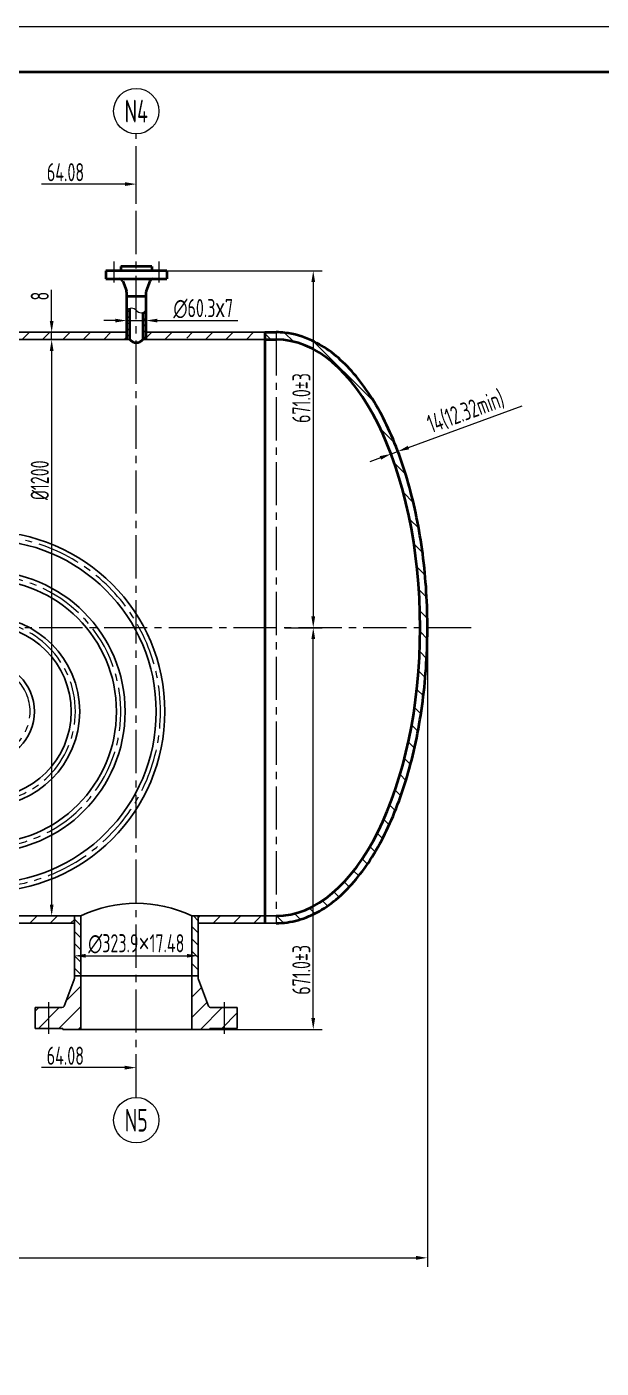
# Model space of a CAD drawing. Header units: millimetres. Extents: x 5765 to 6606, y -201 to 393.
# Drawn here: x 6195.3 to 6321.9, y 98 to 393.4 of the extents above; entities that cross this region are included whole.
import ezdxf
from ezdxf.enums import TextEntityAlignment as Align

# ---------------------------------------------------------------- set-up
doc = ezdxf.new("R2010")
doc.units = ezdxf.units.MM
doc.linetypes.add('CENTER2', pattern=[28.575, 19.05, -3.175, 3.175, -3.175])
for name, color, linetype, lineweight in [('1粗实线', 7, 'Continuous', 35), ('2细实线', 3, 'Continuous', 13), ('3中心线', 1, 'CENTER2', 13), ('6剖面线', 6, 'Continuous', 13), ('7文本', 2, 'Continuous', 13), ('8标注', 3, 'Continuous', 13), ('9图表', 4, 'Continuous', 13)]:
    doc.layers.add(name, color=color, linetype=linetype, lineweight=lineweight)
doc.styles.add('lanpec', font='bpec_e.shx', dxfattribs={"width": 0.75, "bigfont": 'hztxt.shx'})
doc.styles.add('lanpec-dim', font='bpec_e.shx', dxfattribs={"width": 0.75})
doc.dimstyles.new('lanpec', dxfattribs={"dimtxt": 4, "dimasz": 2.5, "dimexe": 2, "dimexo": 0, "dimtad": 1, "dimdsep": 46, "dimtxsty": 'lanpec-dim', "dimcen": 2.5, "dimclrd": 256, "dimclre": 256, "dimclrt": 256, "dimazin": 0, "dimtfac": 1, "dimtmove": 0, "dimatfit": 3, "dimfxl": 1, "dimlwd": -1, "dimlwe": -1, "dimarcsym": 0})
doc.dimstyles.new('lanpec$0', dxfattribs={"dimscale": 10, "dimtxt": 4, "dimasz": 2.5, "dimexe": 2, "dimexo": 0, "dimtad": 1, "dimdec": 1, "dimdsep": 46, "dimtxsty": 'lanpec-dim', "dimcen": 0.09, "dimclrd": 256, "dimclre": 256, "dimclrt": 256, "dimadec": 1, "dimazin": 0, "dimtfac": 0.707, "dimtdec": 1, "dimtmove": 0, "dimatfit": 3, "dimfxl": 1, "dimarcsym": 0})
pattern_1 = [(45, (-44.27, 3.9925), (-2.245064, 2.245064), [])]

# ---------------------------------------------------------------- blocks, each defined once
blk = doc.blocks.new('A1')
at = {"layer": '1粗实线'}
blk.add_lwpolyline([(-816, 10), (-10, 10), (-10, 584), (-816, 584)], close=True, dxfattribs=at)
at = {"layer": '9图表'}
blk.add_lwpolyline([(-841, 0), (0, 0), (0, 594), (-841, 594)], close=True, dxfattribs=at)
blk = doc.blocks.new('*D56')
at = {"layer": '8标注', "transparency": 16777216}
for p, q in [((6283.61, 261.1), (6283.61, 120.33)), ((5857.9, 242.64), (5857.9, 120.33)), ((5860.4, 122.33), (6281.11, 122.33))]:
    blk.add_line(p, q, dxfattribs=at)
for points in [[(5860.4, 122.75), (5860.4, 121.91), (5857.9, 122.33)], [(6281.11, 122.75), (6281.11, 121.91), (6283.61, 122.33)]]:
    blk.add_solid(points, dxfattribs=at)
at = {"layer": 'Defpoints', "color": 0, "transparency": 16777216}
for p in [(6283.61, 261.1), (5857.9, 242.64), (6283.61, 122.33)]:
    blk.add_point(p, dxfattribs=at)
at = {"layer": '8标注', "transparency": 16777216, "insert": (6070.75, 124.95), "char_height": 4, "attachment_point": 5, "style": 'lanpec-dim'}
blk.add_mtext('7701.343', dxfattribs=at)
blk = doc.blocks.new('*D57')
at = {"layer": '8标注', "transparency": 16777216}
for p, q in [((6200.78, 324.56), (6202.78, 324.56)), ((6200.78, 322.06), (6200.78, 200.14)), ((6200.78, 197.64), (6202.78, 197.64))]:
    blk.add_line(p, q, dxfattribs=at)
for points in [[(6200.37, 322.06), (6201.2, 322.06), (6200.78, 324.56)], [(6200.37, 200.14), (6201.2, 200.14), (6200.78, 197.64)]]:
    blk.add_solid(points, dxfattribs=at)
at = {"layer": 'Defpoints', "color": 0, "transparency": 16777216}
for p in [(6200.78, 324.56), (6200.78, 197.64), (6200.78, 197.64)]:
    blk.add_point(p, dxfattribs=at)
at = {"layer": '8标注', "transparency": 16777216, "insert": (6198.16, 293.58), "char_height": 4, "attachment_point": 5, "rotation": 90, "style": 'lanpec-dim'}
blk.add_mtext('%%C1200', dxfattribs=at)
blk = doc.blocks.new('*D48')
at = {"layer": '8标注', "transparency": 16777216}
for p, q in [((6205.78, 188.86), (6205.78, 190.86)), ((6233.08, 187.47), (6233.08, 190.86)), ((6208.28, 188.86), (6230.58, 188.86))]:
    blk.add_line(p, q, dxfattribs=at)
for points in [[(6208.28, 189.27), (6208.28, 188.44), (6205.78, 188.86)], [(6230.58, 189.27), (6230.58, 188.44), (6233.08, 188.86)]]:
    blk.add_solid(points, dxfattribs=at)
at = {"layer": 'Defpoints', "color": 0, "transparency": 16777216}
for p in [(6205.78, 188.86), (6233.08, 188.86), (6233.08, 187.47)]:
    blk.add_point(p, dxfattribs=at)
at = {"layer": '8标注', "transparency": 16777216, "insert": (6219.43, 191.48), "char_height": 4, "attachment_point": 5, "style": 'lanpec-dim'}
blk.add_mtext('∅323.9{\\fArial|b0|i0|c0|p34;×}17.48', dxfattribs=at)
blk = doc.blocks.new('*D50')
at = {"layer": '8标注', "transparency": 16777216}
for p, q in [((6200.78, 328.66), (6200.78, 335.53)), ((6205.31, 326.16), (6198.78, 326.16)), ((6200.78, 324.56), (6200.78, 326.16)), ((6204.78, 324.56), (6198.78, 324.56)), ((6200.78, 322.06), (6200.78, 319.56))]:
    blk.add_line(p, q, dxfattribs=at)
for points in [[(6200.37, 328.66), (6201.2, 328.66), (6200.78, 326.16)], [(6200.37, 322.06), (6201.2, 322.06), (6200.78, 324.56)]]:
    blk.add_solid(points, dxfattribs=at)
at = {"layer": 'Defpoints', "color": 0, "transparency": 16777216}
for p in [(6200.78, 326.16), (6205.31, 326.16), (6204.78, 324.56)]:
    blk.add_point(p, dxfattribs=at)
at = {"layer": '8标注', "transparency": 16777216, "insert": (6198.16, 334.13), "char_height": 4, "attachment_point": 5, "rotation": 90, "style": 'lanpec-dim'}
blk.add_mtext('8', dxfattribs=at)
blk = doc.blocks.new('管口号')
at = {"layer": '2细实线'}
blk.add_circle((0, 5), 5, dxfattribs=at)
at = {"layer": '7文本', "style": 'lanpec', "width": 0.75}
blk.add_attdef('N', text='', height=5, dxfattribs=at).set_placement((0, 5), align=Align.MIDDLE_CENTER)
blk = doc.blocks.new('*D55')
at = {"layer": '8标注', "transparency": 16777216}
for p, q in [((6252.17, 261.1), (6260.44, 261.1)), ((6258.44, 175.14), (6258.44, 258.6)), ((6223.36, 172.64), (6260.44, 172.64))]:
    blk.add_line(p, q, dxfattribs=at)
for points in [[(6258.02, 258.6), (6258.86, 258.6), (6258.44, 261.1)], [(6258.02, 175.14), (6258.86, 175.14), (6258.44, 172.64)]]:
    blk.add_solid(points, dxfattribs=at)
at = {"layer": 'Defpoints', "color": 0, "transparency": 16777216}
for p in [(6252.17, 261.1), (6258.44, 261.1), (6223.36, 172.64)]:
    blk.add_point(p, dxfattribs=at)
at = {"layer": '8标注', "transparency": 16777216, "insert": (6255.81, 185.75), "char_height": 4, "attachment_point": 5, "rotation": 90, "style": 'lanpec-dim'}
blk.add_mtext('671.0±3', dxfattribs=at)
blk = doc.blocks.new('*D62')
at = {"layer": '8标注', "transparency": 16777216}
for p, q in [((6214.8, 328.75), (6212.3, 328.75)), ((6217.3, 328.75), (6217.3, 330.75)), ((6217.3, 328.75), (6221.57, 328.75)), ((6221.57, 327.41), (6221.57, 330.75)), ((6224.07, 328.75), (6241.8, 328.75))]:
    blk.add_line(p, q, dxfattribs=at)
for points in [[(6214.8, 329.16), (6214.8, 328.33), (6217.3, 328.75)], [(6224.07, 329.16), (6224.07, 328.33), (6221.57, 328.75)]]:
    blk.add_solid(points, dxfattribs=at)
at = {"layer": 'Defpoints', "color": 0, "transparency": 16777216}
for p in [(6217.3, 328.75), (6221.57, 328.75), (6221.57, 327.41)]:
    blk.add_point(p, dxfattribs=at)
at = {"layer": '8标注', "transparency": 16777216, "insert": (6234.19, 331.37), "char_height": 4, "attachment_point": 5, "style": 'lanpec-dim'}
blk.add_mtext('∅60.3{\\fArial|b0|i0|c0|p34;x}7', dxfattribs=at)
blk = doc.blocks.new('*D64')
at = {"layer": '8标注', "transparency": 16777216}
for p, q in [((6219.43, 355.84), (6219.43, 360.8)), ((6216.93, 358.8), (6198.54, 358.8))]:
    blk.add_line(p, q, dxfattribs=at)
blk.add_solid([(6216.93, 359.22), (6216.93, 358.39), (6219.43, 358.8)], dxfattribs=at)
at = {"layer": 'Defpoints', "color": 0, "transparency": 16777216}
for p in [(6219.43, 358.8), (6155.35, 355.84), (6219.43, 355.84)]:
    blk.add_point(p, dxfattribs=at)
at = {"layer": '8标注', "transparency": 16777216, "insert": (6203.83, 361.43), "char_height": 4, "attachment_point": 5, "style": 'lanpec-dim'}
blk.add_mtext('64.08', dxfattribs=at)
blk = doc.blocks.new('_None')
blk = doc.blocks.new('*D71')
at = {"layer": '8标注', "transparency": 16777216}
for p, q in [((6279.44, 300.78), (6304.45, 309.96)), ((6277.35, 299.21), (6276.4, 301.8)), ((6273.24, 298.51), (6270.9, 297.65)), ((6275.85, 298.66), (6274.9, 301.25)), ((6275.59, 299.37), (6277.09, 299.92))]:
    blk.add_line(p, q, dxfattribs=at)
for points in [[(6273.1, 298.9), (6273.39, 298.12), (6275.59, 299.37)], [(6279.3, 301.17), (6279.58, 300.39), (6277.09, 299.92)]]:
    blk.add_solid(points, dxfattribs=at)
at = {"layer": 'Defpoints', "color": 0, "transparency": 16777216}
for p in [(6275.85, 298.66), (6277.09, 299.92), (6277.35, 299.21)]:
    blk.add_point(p, dxfattribs=at)
at = {"layer": '8标注', "transparency": 16777216, "insert": (6292.08, 308.62), "char_height": 4, "attachment_point": 5, "rotation": 20.1592, "style": 'lanpec-dim'}
blk.add_mtext('{\\Fbpec_e,hztxt|c134;14(12.32min)}', dxfattribs=at)
blk = doc.blocks.new('*D67')
at = {"layer": '8标注', "transparency": 16777216}
for p, q in [((6222.86, 339.71), (6260.44, 339.71)), ((6258.44, 337.21), (6258.44, 263.6)), ((6252.17, 261.1), (6260.44, 261.1))]:
    blk.add_line(p, q, dxfattribs=at)
for points in [[(6258.02, 337.21), (6258.86, 337.21), (6258.44, 339.71)], [(6258.02, 263.6), (6258.86, 263.6), (6258.44, 261.1)]]:
    blk.add_solid(points, dxfattribs=at)
at = {"layer": 'Defpoints', "color": 0, "transparency": 16777216}
for p in [(6222.86, 339.71), (6252.17, 261.1), (6258.44, 261.1)]:
    blk.add_point(p, dxfattribs=at)
at = {"layer": '8标注', "transparency": 16777216, "insert": (6255.82, 311.69), "char_height": 4, "attachment_point": 5, "rotation": 90, "style": 'lanpec-dim'}
blk.add_mtext('671.0±3', dxfattribs=at)
blk = doc.blocks.new('*D75')
at = {"layer": '8标注', "transparency": 16777216}
for p, q in [((6219.4, 161.25), (6219.4, 166.22)), ((6216.9, 164.22), (6198.51, 164.22))]:
    blk.add_line(p, q, dxfattribs=at)
blk.add_solid([(6216.9, 164.63), (6216.9, 163.8), (6219.4, 164.22)], dxfattribs=at)
at = {"layer": 'Defpoints', "color": 0, "transparency": 16777216}
for p in [(6219.4, 164.22), (6155.32, 161.25), (6219.4, 161.25)]:
    blk.add_point(p, dxfattribs=at)
at = {"layer": '8标注', "transparency": 16777216, "insert": (6203.8, 166.84), "char_height": 4, "attachment_point": 5, "style": 'lanpec-dim'}
blk.add_mtext('64.08', dxfattribs=at)

msp = doc.modelspace()

# ---------------------------------------------------------------- hatches: boundary and pattern name
at = {"layer": '6剖面线'}
h = msp.add_hatch(dxfattribs=at)
h.set_pattern_fill('ANSI31', color=256, scale=0.3, style=0)
h.set_pattern_definition([(45, (4681.1485, 1264.7941), (-0.6735192, 0.6735192), [])])
h.paths.add_polyline_path([(6218.016, 331.501, 0.1674325), (6217.296, 331.014), (6217.296, 324.562), (6218.016, 324.562)])
h.paths.add_polyline_path([(6221.568, 331.014, -0.1674325), (6220.848, 330.526), (6220.848, 324.562), (6221.568, 324.562)])
h = msp.add_hatch(dxfattribs=at)
h.set_pattern_fill('ANSI31', color=256, style=0)
h.set_pattern_definition(pattern_1)
h.paths.add_polyline_path([(6055.24, 326.162), (6055.24, 324.562), (6066.65, 324.562), (6066.65, 326.162)])
h.paths.add_polyline_path([(6155.35, 324.562), (6155.35, 326.162), (6122.65, 326.162), (6122.65, 324.562)])
h.paths.add_polyline_path([(6122.65, 324.562), (6122.65, 326.162), (6066.74, 326.162), (6066.74, 324.562), (6104.2, 324.562)])
h.paths.add_polyline_path([(6155.35, 326.162), (6155.35, 324.562), (6217.296, 324.562), (6217.296, 326.162)])
edge = h.paths.add_edge_path()
edge.add_arc((6229.393, 325.783), 1.221, 215, 325)
edge.add_arc((6231.393, 325.783), 1.221, 215, 325)
edge.add_arc((6233.393, 325.783), 1.221, 215, 325)
edge.add_arc((6235.393, 325.783), 1.221, 215, 325)
edge.add_arc((6237.393, 325.783), 1.221, 215, 325)
edge.add_arc((6239.393, 325.783), 1.221, 215, 325)
edge.add_arc((6241.393, 325.783), 1.221, 215, 325)
edge.add_arc((6243.393, 325.783), 1.221, 215, 325)
edge.add_arc((6245.393, 325.783), 1.221, 215, 325)
edge.add_arc((6247.308, 325.798), 1.161, 218.01279, 293.62705)
edge.add_line((6247.773, 324.734), (6247.773, 326.162))
edge.add_line((6247.773, 326.162), (6223.669, 326.162))
edge.add_arc((6224.583, 325.993), 0.93, 169.50347, 258.19859)
edge.add_arc((6225.393, 325.783), 1.221, 215, 325)
edge.add_arc((6227.393, 325.783), 1.221, 215, 325)
edge = h.paths.add_edge_path()
edge.add_arc((6225.393, 325.783), 1.221, 215, 270.0687, ccw=False)
edge.add_arc((6224.583, 325.993), 0.93, 169.50347, 258.19859, ccw=False)
edge.add_line((6223.669, 326.162), (6221.568, 326.162))
edge.add_line((6221.568, 326.162), (6221.568, 324.562))
edge.add_line((6221.568, 324.562), (6225.394, 324.562))
h = msp.add_hatch(dxfattribs=at)
h.set_pattern_fill('ANSI31', color=256, angle=90, style=0)
h.set_pattern_definition([(135, (-44.27, 3.9925), (-2.245064, -2.245064), [])])
edge = h.paths.add_edge_path()
edge.add_spline(control_points=[(6250.273, 196.036), (6251.898, 196.036), (6253.523, 196.264), (6256.717, 197.161), (6258.287, 197.83), (6262.688, 200.353), (6265.401, 202.729), (6270.371, 208.721), (6272.63, 212.339), (6276.583, 220.574), (6278.277, 225.192), (6281, 235.124), (6282.03, 240.439), (6283.363, 251.411), (6283.666, 257.068), (6283.525, 268.346), (6283.081, 273.967), (6281.475, 284.797), (6280.313, 290.005), (6277.342, 299.663), (6275.532, 304.112), (6271.369, 311.96), (6269.016, 315.358), (6263.878, 320.872), (6261.09, 322.989), (6256.214, 325.263), (6254.208, 325.84), (6251.547, 326.131), (6250.91, 326.166), (6250.273, 326.166)], knot_values=[3.1415927, 3.1415927, 3.1415927, 3.1415927, 3.281154, 3.281154, 3.4207154, 3.4207154, 3.6840495, 3.6840495, 3.9473836, 3.9473836, 4.2107177, 4.2107177, 4.4740518, 4.4740518, 4.737386, 4.737386, 5.0007201, 5.0007201, 5.2640542, 5.2640542, 5.5273883, 5.5273883, 5.7907224, 5.7907224, 6.0540566, 6.0540566, 6.22848, 6.22848, 6.2831853, 6.2831853, 6.2831853, 6.2831853], degree=3, periodic=0)
edge.add_line((6250.273, 326.166), (6250.273, 324.566))
edge.add_ellipse((6250.273, 261.101), major_axis=(0, 63.465), ratio=0.5, start_angle=180, end_angle=360, ccw=False)
edge.add_line((6250.273, 197.636), (6250.273, 196.036))
h.paths.add_polyline_path([(6250.273, 326.166), (6248.813, 326.166, -0.2410799), (6248.293, 325.183, -0.1511721), (6247.773, 324.734), (6247.773, 324.566), (6250.273, 324.566)])
h.paths.add_polyline_path([(6248.813, 326.166), (6247.773, 326.166), (6247.773, 324.734, 0.1511721), (6248.293, 325.183, 0.2410799)], flags=17)
h.paths.add_polyline_path([(6250.273, 197.636), (6247.773, 197.636), (6247.773, 196.036), (6250.273, 196.036)])
h = msp.add_hatch(dxfattribs=at)
h.set_pattern_fill('ANSI31', color=256, style=0)
h.set_pattern_definition(pattern_1)
h.paths.add_polyline_path([(6247.773, 197.636), (6233.082, 197.636), (6233.082, 196.036), (6247.773, 196.036)])
h.paths.add_polyline_path([(6093.95, 197.636), (6093.95, 196.036), (6205.782, 196.036), (6205.782, 197.636)])
h.paths.add_polyline_path([(6066.65, 196.036), (6066.65, 197.636), (6055.24, 197.636), (6055.24, 196.036)])
h = msp.add_hatch(dxfattribs=at)
h.set_pattern_fill('ANSI31', color=256, scale=0.6, angle=90, style=0)
h.set_pattern_definition([(135, (6205.4526, 189.1702), (-1.34704, -1.34704), [])])
h.paths.add_polyline_path([(6207.182, 184.436), (6205.782, 184.436), (6205.782, 197.636), (6207.182, 197.636)])
h.paths.add_polyline_path([(6233.082, 184.436), (6231.682, 184.436), (6231.682, 197.636), (6233.082, 197.636)])
h = msp.add_hatch(dxfattribs=at)
h.set_pattern_fill('ANSI31', color=256, style=0)
h.set_pattern_definition([(45, (5987.511, 1228.719), (-2.245064, 2.245064), [])])
h.paths.add_polyline_path([(6238.802, 177.446), (6237.302, 177.446), (6237.302, 172.836), (6238.802, 172.836)])
h.paths.add_polyline_path([(6240.302, 177.446), (6238.802, 177.446), (6238.802, 172.836), (6240.302, 172.836)])
h.paths.add_polyline_path([(6237.302, 172.836), (6235.622, 172.836), (6235.622, 172.636), (6231.682, 172.636), (6231.682, 184.436), (6233.082, 184.436), (6233.082, 183.828, 0.09138), (6233.115, 183.65), (6235.359, 177.768, 0.3110597), (6235.827, 177.446), (6237.302, 177.446)])
h.paths.add_polyline_path([(6241.682, 172.836), (6240.302, 172.836), (6240.302, 177.446), (6241.682, 177.446)])
h.paths.add_polyline_path([(6207.182, 172.636), (6203.242, 172.636), (6203.242, 172.836), (6200.062, 172.836), (6200.062, 177.446), (6203.038, 177.446, 0.3110597), (6203.505, 177.768), (6205.749, 183.65, 0.09138), (6205.782, 183.828), (6205.782, 184.436), (6207.182, 184.436)])
h.paths.add_polyline_path([(6200.062, 172.836), (6197.182, 172.836), (6197.182, 177.446), (6200.062, 177.446)])

# ---------------------------------------------------------------- linework, layer by layer
for p, q in [((6055.24, 326.162), (6217.296, 326.162)), ((6221.568, 326.162), (6247.773, 326.162)), ((6247.773, 326.162), (6247.773, 196.036)), ((6055.24, 324.562), (6218.016, 324.562)), ((6220.848, 324.562), (6247.773, 324.562)), ((6092.55, 197.636), (6207.182, 197.636)), ((6093.95, 196.036), (6205.782, 196.036)), ((6205.782, 184.436), (6205.782, 197.636)), ((6205.782, 184.436), (6205.782, 197.636)), ((6207.182, 197.636), (6207.182, 172.636)), ((6231.682, 197.636), (6247.773, 197.636)), ((6231.682, 197.636), (6231.682, 172.636)), ((6233.082, 184.436), (6233.082, 197.636)), ((6233.082, 184.436), (6233.082, 197.636)), ((6233.082, 196.036), (6247.773, 196.036)), ((6250.273, 197.636), (6247.773, 197.636)), ((6250.273, 196.036), (6247.773, 196.036)), ((6205.749, 183.65), (6203.505, 177.768)), ((6233.082, 184.436), (6205.782, 184.436)), ((6205.782, 184.436), (6205.782, 183.828)), ((6233.082, 184.436), (6233.082, 183.828)), ((6233.115, 183.65), (6235.359, 177.768)), ((6197.182, 177.446), (6197.182, 172.836)), ((6197.182, 177.446), (6203.038, 177.446)), ((6241.682, 177.446), (6235.827, 177.446)), ((6241.682, 177.446), (6241.682, 172.836)), ((6197.182, 172.836), (6203.242, 172.836)), ((6203.242, 172.836), (6203.242, 172.636)), ((6203.242, 172.636), (6235.622, 172.636)), ((6241.682, 172.836), (6235.622, 172.836)), ((6235.622, 172.836), (6235.622, 172.636))]:
    msp.add_line(p, q)
for centre, radius, start, end in [((6186.023, 242.636), 39.7, 270, 90), ((6186.023, 242.636), 37.8, 270, 90), ((6186.023, 242.636), 30.95, 270, 90), ((6186.023, 242.636), 29.05, 270, 90), ((6186.023, 242.636), 20.95, 270, 90), ((6186.023, 242.636), 19.05, 270, 90), ((6186.023, 242.636), 10.95, 270, 90), ((6219.432, 171.935), 28.471, 64.51564, 115.48436), ((6205.282, 183.828), 0.5, 339.11524, 0), ((6233.582, 183.828), 0.5, 180, 200.88476), ((6203.038, 177.946), 0.5, 270, 339.11524), ((6235.827, 177.946), 0.5, 200.88476, 270)]:
    msp.add_arc(centre, radius, start, end)
at = {"layer": '1粗实线', "ltscale": 0.5}
for p, q in [((6222.864, 340.648), (6216, 340.648)), ((6216, 340.648), (6216, 339.708)), ((6222.864, 340.648), (6222.864, 339.708)), ((6226.152, 339.708), (6212.712, 339.708)), ((6212.712, 339.708), (6212.712, 337.916)), ((6212.712, 337.916), (6226.152, 337.916)), ((6216.464, 337.393), (6217.247, 335.274)), ((6222.401, 337.393), (6221.618, 335.274)), ((6226.152, 339.708), (6226.152, 337.916)), ((6217.296, 334.997), (6217.296, 334.148)), ((6217.296, 334.148), (6221.568, 334.148)), ((6217.296, 334.148), (6217.296, 324.562)), ((6221.568, 334.997), (6221.568, 334.148)), ((6221.568, 334.148), (6221.568, 324.562)), ((6218.016, 324.562), (6218.016, 331.501)), ((6220.848, 330.526), (6220.848, 324.562))]:
    msp.add_line(p, q, dxfattribs=at)
at = {"layer": '1粗实线'}
for p, q in [((6247.773, 326.166), (6250.273, 326.166)), ((6247.773, 326.166), (6247.773, 196.036)), ((6247.773, 324.566), (6250.273, 324.566))]:
    msp.add_line(p, q, dxfattribs=at)
at = {"layer": '1粗实线', "ltscale": 0.5}
for centre, radius, start, end in [((6215.713, 337.116), 0.8, 20.28013, 90), ((6223.151, 337.116), 0.8, 90, 159.71987), ((6216.496, 334.997), 0.8, 0, 20.28013), ((6222.368, 334.997), 0.8, 159.71987, 180), ((6219.432, 325.765), 1.858, 220.35736, 319.64264)]:
    msp.add_arc(centre, radius, start, end, dxfattribs=at)
at = {"layer": '1粗实线'}
msp.add_ellipse((6250.273, 261.101), major_axis=(0, 63.465), ratio=0.5, start_param=3.1415927, end_param=6.2831853, dxfattribs=at)
msp.add_open_spline([(6250.273, 196.036), (6251.898, 196.036), (6253.523, 196.264), (6256.717, 197.161), (6258.287, 197.83), (6262.688, 200.353), (6265.401, 202.729), (6270.371, 208.721), (6272.63, 212.339), (6276.583, 220.574), (6278.277, 225.192), (6281, 235.124), (6282.03, 240.439), (6283.363, 251.411), (6283.666, 257.068), (6283.525, 268.346), (6283.081, 273.967), (6281.475, 284.797), (6280.313, 290.005), (6277.342, 299.663), (6275.532, 304.112), (6271.369, 311.96), (6269.016, 315.358), (6263.878, 320.872), (6261.09, 322.989), (6256.214, 325.263), (6254.208, 325.84), (6251.547, 326.131), (6250.91, 326.166), (6250.273, 326.166)], degree=3, knots=[3.1415927, 3.1415927, 3.1415927, 3.1415927, 3.281154, 3.281154, 3.4207154, 3.4207154, 3.6840495, 3.6840495, 3.9473836, 3.9473836, 4.2107177, 4.2107177, 4.4740518, 4.4740518, 4.737386, 4.737386, 5.0007201, 5.0007201, 5.2640542, 5.2640542, 5.5273883, 5.5273883, 5.7907224, 5.7907224, 6.0540566, 6.0540566, 6.22848, 6.22848, 6.2831853, 6.2831853, 6.2831853, 6.2831853], dxfattribs=at)
at = {"layer": '2细实线'}
msp.add_lwpolyline([(6217.296, 331.014, -0.5), (6219.432, 331.014, 0.5), (6221.568, 331.014, 0.5)], format="xyb", dxfattribs=at)
at = {"layer": '3中心线', "ltscale": 0.5}
for p, q in [((6219.432, 157.636), (6219.432, 369.872)), ((6214.48, 341.726), (6214.48, 337.116)), ((6224.384, 341.726), (6224.384, 337.116)), ((6250.273, 326.166), (6250.273, 196.036)), ((6293.28, 261.099), (6055.24, 261.099)), ((6200.062, 178.636), (6200.062, 171.646)), ((6238.802, 178.636), (6238.802, 171.646))]:
    msp.add_line(p, q, dxfattribs=at)
for radius in [38.75, 30, 20, 10]:
    msp.add_arc((6186.023, 242.636), radius, 270, 90, dxfattribs=at)

# ---------------------------------------------------------------- block references
at = {"layer": '2细实线'}
msp.add_blockref('A1', (6606.028, -200.559), dxfattribs=at)
at = {"layer": '8标注'}
for p, values in [((6219.432, 369.872), {'N': 'N4'}), ((6219.432, 147.636), {'N': 'N5'})]:
    msp.add_blockref('管口号', p, dxfattribs=at).add_auto_attribs(values)

# ---------------------------------------------------------------- dimensions: what is measured, and where the dimension line sits
for base, p1, p2, picture, middle in [((6219.432, 358.802), (6155.35, 355.836), (6219.432, 355.836), '*D64', (6203.83, 358.802)), ((6219.403, 164.217), (6155.32, 161.25), (6219.403, 161.25), '*D75', (6203.8, 164.217))]:
    dim = msp.add_linear_dim(base=base, p1=p1, p2=p2, dimstyle='lanpec$0', override={"dimscale": 1, "dimdec": 2, "dimblk1": 'None', "dimsah": 1, "dimcen": 2.5, "dimse1": 1, "dimsd1": 1, "dimadec": 2, "dimtfac": 1, "dimtdec": 2, "dimlwd": 65535, "dimlwe": 65535}, dxfattribs=at)
    dim.commit()
    dim.dimension.update_dxf_attribs({"geometry": picture, "text_midpoint": middle, "dimtype": 160})
for p1, angle, picture, middle in [((6222.864, 339.708), 90, '*D67', (6258.44, 311.692)), ((6223.356, 172.636), 270, '*D55', (6258.44, 185.749))]:
    dim = msp.add_linear_dim(base=(6258.44, 261.099), p1=p1, p2=(6252.17, 261.099), angle=angle, text='671.0±3', dimstyle='lanpec$0', override={"dimscale": 1, "dimdec": 2, "dimcen": 2.5, "dimadec": 2, "dimtfac": 1, "dimtdec": 2, "dimlwd": 65535, "dimlwe": 65535}, dxfattribs=at)
    dim.commit()
    dim.dimension.update_dxf_attribs({"geometry": picture, "text_midpoint": middle, "dimtype": 160})
for base, p1, p2, text, picture, middle in [((6200.782, 326.162), (6204.782, 324.562), (6205.31, 326.162), '8', '*D50', (6200.782, 334.13)), ((6200.782, 197.636), (6200.782, 324.562), (6200.782, 197.636), '%%C1200', '*D57', (6200.782, 293.582))]:
    dim = msp.add_linear_dim(base=base, p1=p1, p2=p2, angle=90, text=text, dimstyle='lanpec', dxfattribs=at)
    dim.commit()
    dim.dimension.update_dxf_attribs({"geometry": picture, "text_midpoint": middle, "dimtype": 160})
dim = msp.add_linear_dim(base=(6221.568, 328.748), p1=(6217.296, 328.748), p2=(6221.568, 327.412), text='∅60.3{\\fArial|b0|i0|c0|p34;x}7', dimstyle='lanpec', dxfattribs=at)
dim.commit()
dim.dimension.update_dxf_attribs({"geometry": '*D62', "text_midpoint": (6234.185, 328.748), "dimtype": 160})
dim = msp.add_aligned_dim(p1=(6275.853, 298.657), p2=(6277.355, 299.209), distance=0.76, text='{\\Fbpec_e,hztxt|c134;14(12.32min)}', dimstyle='lanpec$0', override={"dimscale": 1, "dimdec": 2, "dimcen": 2.5, "dimadec": 2, "dimtfac": 1, "dimtdec": 2, "dimlwd": 65535, "dimlwe": 65535}, dxfattribs=at)
dim.commit()
dim.dimension.update_dxf_attribs({"geometry": '*D71', "text_midpoint": (6292.084, 308.616)})
for base, p1, p2, text, picture, middle in [((6283.606, 122.33), (5857.902, 242.636), (6283.606, 261.101), '7701.343', '*D56', (6070.754, 124.955)), ((6233.082, 188.857), (6205.782, 188.857), (6233.082, 187.467), '∅323.9{\\fArial|b0|i0|c0|p34;×}17.48', '*D48', (6219.432, 191.482))]:
    dim = msp.add_linear_dim(base=base, p1=p1, p2=p2, text=text, dimstyle='lanpec', dxfattribs=at)
    dim.commit()
    dim.dimension.update_dxf_attribs({"geometry": picture, "text_midpoint": middle})

doc.saveas('drawing.dxf')
